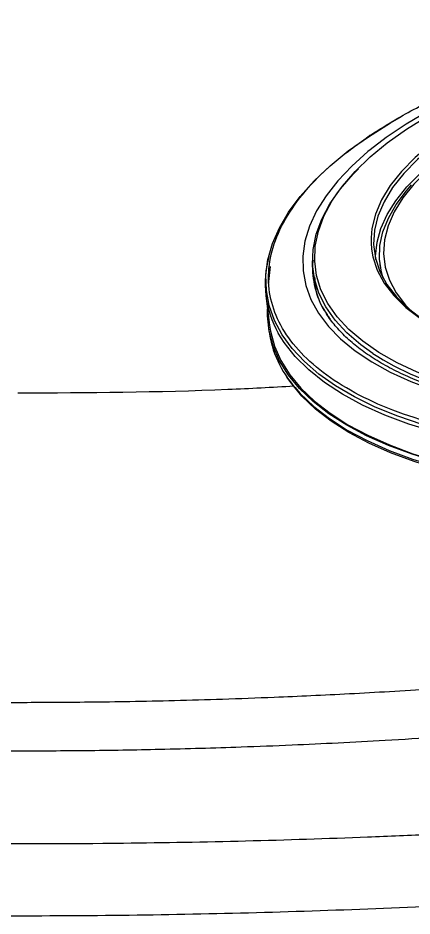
# Model space of a CAD drawing. Extents: x 943 to 1030, y 781 to 934.
# Drawn here: x 1009.5 to 1011.73, y 816.68 to 821.75 of the extents above; entities that cross this region are included whole.
import ezdxf

# ---------------------------------------------------------------- set-up
doc = ezdxf.new("R2010")
doc.units = 0
doc.header["$MEASUREMENT"] = 0
doc.layers.add('1', color=4, linetype='Continuous')

# ---------------------------------------------------------------- blocks, each defined once
blk = doc.blocks.new('AIRA')
at = {"layer": '1', "color": 3, "linetype": 'Continuous', "lineweight": 25}
for p, q in [((68.3661, 17.1987), (68.3686, 17.1789)), ((67.9881, 17.169), (67.9925, 17.1267)), ((67.7218, 17.02), (67.7424, 16.8535)), ((67.7346, 16.8525), (67.738, 16.8253))]:
    blk.add_line(p, q, dxfattribs=at)
at = {"layer": '1', "color": 3, "linetype": 'Continuous', "lineweight": 25, "flags": 128}
for points in [[(68.1266, 17.6013), (68.1544, 17.6388), (68.2264, 17.7222), (68.3111, 17.8041), (68.408, 17.8838), (68.5165, 17.961), (68.636, 18.0351)], [(71.7859, 18.4414), (71.6404, 18.4772), (71.4871, 18.5069), (71.3269, 18.5304), (71.1606, 18.5476), (70.9894, 18.5583), (70.814, 18.5624), (70.6357, 18.5601), (70.4554, 18.5511), (70.2742, 18.5357), (70.0931, 18.5139), (69.9133, 18.4858), (69.7357, 18.4516), (69.5614, 18.4116), (69.3914, 18.3658), (69.2268, 18.3146), (69.0684, 18.2584), (68.9172, 18.1973), (68.7741, 18.1319), (68.64, 18.0624), (68.5155, 17.9893), (68.4015, 17.913), (68.3117, 17.8447)], [(68.3016, 17.9186), (68.4262, 17.9966), (68.489, 18.0324)], [(67.7363, 17.2356), (67.7594, 17.3146), (67.7984, 17.4039), (67.8508, 17.493), (67.9164, 17.5814), (67.9946, 17.6686), (68.0853, 17.7542), (68.1878, 17.8377), (68.3016, 17.9186)], [(68.7582, 17.952), (68.6555, 17.878), (68.5653, 17.8014), (68.4881, 17.7227), (68.4247, 17.6425), (68.3755, 17.5614), (68.3409, 17.4801), (68.321, 17.3991), (68.3162, 17.3477)], [(68.7698, 17.9389), (68.6679, 17.8655), (68.5782, 17.7894), (68.5016, 17.7112), (68.4386, 17.6316), (68.3898, 17.551), (68.3553, 17.4702), (68.3356, 17.3898), (68.3308, 17.3103), (68.3409, 17.2324), (68.3659, 17.1566), (68.4055, 17.0836), (68.4594, 17.0138), (68.5272, 16.9479), (68.6085, 16.8863), (68.7026, 16.8295), (68.789, 16.7867)], [(68.3117, 17.8447), (68.2986, 17.8339), (68.2074, 17.7526), (68.1284, 17.6694), (68.0621, 17.5849), (68.009, 17.4996), (67.9692, 17.4139), (67.943, 17.3284), (67.9307, 17.2436), (67.9322, 17.1599), (67.9476, 17.0779), (67.9767, 16.9981), (68.0194, 16.9208), (68.0754, 16.8465), (68.1445, 16.7758), (68.2262, 16.709), (68.32, 16.6464), (68.4253, 16.5885), (68.5417, 16.5356), (68.6683, 16.488), (68.8045, 16.446)], [(68.3263, 16.6941), (68.2588, 16.742), (68.1796, 16.8097), (68.1135, 16.8813), (68.0608, 16.9564), (68.0218, 17.0345), (67.9968, 17.1151), (67.986, 17.1977), (67.9894, 17.2819), (68.007, 17.3671), (68.0386, 17.4528), (68.0842, 17.5384), (68.1434, 17.6235), (68.2158, 17.7074), (68.2454, 17.7376)], [(68.3429, 17.2241), (68.3425, 17.2444), (68.3502, 17.3219), (68.3718, 17.4002), (68.4074, 17.4788), (68.4566, 17.557), (68.5191, 17.6343), (68.5945, 17.7102), (68.635, 17.7459)], [(68.6346, 17.727), (68.5587, 17.6506), (68.4961, 17.5726), (68.4473, 17.4938), (68.4128, 17.4147), (68.3927, 17.3359), (68.3873, 17.258), (68.3965, 17.1816), (68.4204, 17.1073), (68.4586, 17.0356), (68.511, 16.9672), (68.5369, 16.9398)], [(68.3842, 17.1191), (68.3746, 17.1525), (68.3636, 17.2273), (68.3666, 17.3036), (68.3835, 17.3809), (68.4142, 17.4586), (68.4585, 17.5361), (68.5161, 17.613), (68.5458, 17.6467)], [(68.8373, 16.4979), (68.7026, 16.5401), (68.5777, 16.588), (68.4634, 16.6413), (68.3603, 16.6996), (68.2691, 16.7626), (68.1904, 16.8299), (68.1247, 16.9011), (68.0722, 16.9757), (68.0335, 17.0533), (68.0087, 17.1334), (67.9979, 17.2156), (68.0013, 17.2993), (68.0188, 17.3839), (68.0503, 17.4691), (68.0956, 17.5542), (68.1266, 17.6013)], [(68.3162, 17.3477), (68.3162, 17.319), (68.319, 17.283)], [(68.319, 17.283), (68.3263, 17.2406), (68.3515, 17.1643), (68.3913, 17.0907), (68.4456, 17.0205), (68.5139, 16.9541), (68.5958, 16.8921), (68.6905, 16.8349), (68.7974, 16.783), (68.9157, 16.7367), (69.0444, 16.6964)], [(68.6047, 16.293), (68.4672, 16.3395), (68.3394, 16.3914), (68.2222, 16.4485), (68.116, 16.5105), (68.0216, 16.577), (67.9394, 16.6477), (67.8699, 16.7221), (67.8134, 16.8), (67.7702, 16.8809), (67.7405, 16.9643), (67.7246, 17.0499), (67.7224, 17.1371), (67.734, 17.2255), (67.7363, 17.2356)], [(67.7456, 17.1861), (67.7373, 17.1006), (67.7372, 17.0899)], [(68.6911, 16.0805), (68.5481, 16.1244), (68.4146, 16.1739), (68.2913, 16.2288), (68.179, 16.2887), (68.0781, 16.3533), (67.9893, 16.4223), (67.9129, 16.4954), (67.8495, 16.572), (67.7993, 16.6519), (67.7627, 16.7345), (67.7397, 16.8195), (67.7306, 16.9064), (67.731, 16.9453)], [(67.7424, 16.8535), (67.7475, 16.8206), (67.7704, 16.7358), (67.8069, 16.6534), (67.857, 16.5738), (67.9202, 16.4974), (67.9963, 16.4246), (68.0849, 16.3558), (68.1854, 16.2913), (68.2975, 16.2316), (68.4203, 16.1769), (68.5534, 16.1276), (68.696, 16.0838)], [(68.6754, 16.2503), (68.5295, 16.2952), (68.3936, 16.3459), (68.2684, 16.4022), (68.1547, 16.4638), (68.053, 16.5302), (67.964, 16.6012), (67.8881, 16.6764), (67.8258, 16.7552), (67.792, 16.8095)], [(68.7018, 16.0391), (68.5593, 16.0829), (68.4262, 16.1323), (68.3033, 16.1869), (68.1913, 16.2466), (68.0908, 16.3111), (68.0022, 16.3799), (67.9261, 16.4527), (67.8629, 16.5291), (67.8412, 16.5608)], [(67.8871, 16.5011), (67.9163, 16.4681), (67.9926, 16.3951), (68.0815, 16.3261), (68.1823, 16.2615), (68.2947, 16.2016), (68.418, 16.1467), (68.5514, 16.0972), (68.6945, 16.0533)]]:
    blk.add_lwpolyline(points, dxfattribs=at)
at = {"layer": '1', "color": 3, "linetype": 'Continuous', "lineweight": 25}
for centre, radius, start, end in [((68.3173, 17.9108), 0.0175, 103.682, 148.9859), ((68.2874, 17.0901), 0.5694, 164.3492, 209.53), ((68.4886, 17.1843), 0.5032, 177.719, 209.5105), ((68.3583, 16.9142), 0.6266, 188.1538, 221.2433), ((69.2729, 18.1878), 1.7684, 237.6369, 255.5121)]:
    blk.add_arc(centre, radius, start, end, dxfattribs=at)
for points in [[(68.3132, 17.9278), (68.3872, 17.9741), (68.5354, 18.0666), (68.7971, 18.1909), (69.0822, 18.302), (69.389, 18.3969), (69.7113, 18.4744), (70.0438, 18.533), (70.3809, 18.5718), (70.7167, 18.59), (71.0456, 18.5876), (71.3615, 18.5639), (71.6612, 18.5212), (71.8407, 18.4764), (71.9304, 18.454)], [(68.6861, 16.2918), (68.6017, 16.3178), (68.433, 16.3698), (68.2194, 16.4699), (68.0395, 16.5841), (67.899, 16.7122), (67.7996, 16.8515), (67.7432, 16.9998), (67.7306, 17.1544), (67.7622, 17.3127), (67.8371, 17.4722), (67.955, 17.6297), (68.1107, 17.7835), (68.2457, 17.8797), (68.3132, 17.9278)]]:
    blk.add_open_spline(points, degree=3, dxfattribs=at)
for points, knots in [([(67.9913, 17.1479), (67.9881, 17.1652), (67.9836, 17.1895), (67.9891, 17.2147), (67.9907, 17.2219)], [0, 0, 0, 0, 0.711796, 1, 1, 1, 1]), ([(67.997, 17.1272), (67.9981, 17.1076), (68.0017, 17.0438), (68.0321, 16.9627), (68.0742, 16.9049), (68.0875, 16.8868)], [0, 0, 0, 0, 0.232322, 0.758743, 1, 1, 1, 1]), ([(68.827, 16.4562), (68.8043, 16.4627), (68.7387, 16.4816), (68.6363, 16.5165), (68.5233, 16.5624), (68.42, 16.6127), (68.3268, 16.667), (68.2442, 16.725), (68.1724, 16.7861), (68.1125, 16.8503), (68.071, 16.9043), (68.0538, 16.9374), (68.0485, 16.9477)], [0, 0, 0, 0, 0.058741, 0.170225, 0.281631, 0.392946, 0.504189, 0.61541, 0.726673, 0.83812, 0.949974, 1, 1, 1, 1]), ([(67.8814, 16.5087), (67.7568, 16.5018), (67.2372, 16.4732), (66.7166, 16.4711), (66.3208, 16.4695)], [0, 0, 0, 0, 0.239719, 1, 1, 1, 1]), ([(71.2708, 15.0656), (71.2217, 15.0588), (71.1082, 15.0431), (70.915, 15.0175), (70.6759, 14.9872), (70.3977, 14.9541), (70.0821, 14.9192), (69.7307, 14.8837), (69.3383, 14.8481), (68.9758, 14.8195), (68.6654, 14.798), (68.424, 14.783), (68.1973, 14.7704), (67.9799, 14.7596), (67.7407, 14.7492), (67.4833, 14.7398), (67.2117, 14.732), (66.9608, 14.7267), (66.7306, 14.7233), (66.5212, 14.7216), (66.2799, 14.7209), (65.9907, 14.7221), (65.6376, 14.727), (65.2572, 14.7362), (64.8495, 14.7505), (64.4147, 14.7709), (63.9496, 14.7986), (63.4578, 14.8346), (62.9644, 14.8777), (62.4977, 14.925), (62.0793, 14.9728), (61.7089, 15.019), (61.4783, 15.0506), (61.3708, 15.0654)], [0, 0, 0, 0, 0.014975, 0.034595, 0.058862, 0.087775, 0.119219, 0.154777, 0.194447, 0.238232, 0.264625, 0.288429, 0.311289, 0.333203, 0.354172, 0.383627, 0.41099, 0.436259, 0.459436, 0.480521, 0.499512, 0.532316, 0.567875, 0.606188, 0.647257, 0.691081, 0.73766, 0.78799, 0.840041, 0.887267, 0.929669, 0.967247, 1, 1, 1, 1]), ([(61.3334, 14.796), (61.3345, 14.7959), (61.3461, 14.7943), (61.3942, 14.7875), (61.4797, 14.7758), (61.5939, 14.7604), (61.7202, 14.7439), (61.8573, 14.7265), (62.0071, 14.7082), (62.1713, 14.6888), (62.3618, 14.6671), (62.5766, 14.6439), (62.8045, 14.6208), (63.0329, 14.5991), (63.2615, 14.5789), (63.4902, 14.5602), (63.6762, 14.5462), (63.7964, 14.5377), (63.8526, 14.5338), (63.8896, 14.5313), (63.9326, 14.5284), (63.9817, 14.5252), (64.0369, 14.5216), (64.1423, 14.515), (64.3113, 14.505), (64.5587, 14.492), (64.8511, 14.4787), (65.1294, 14.4686), (65.3751, 14.4615), (65.5741, 14.4568), (65.7681, 14.4533), (65.9573, 14.451), (66.1416, 14.4496), (66.3898, 14.449), (66.7165, 14.4508), (67.1362, 14.4577), (67.5249, 14.4689), (67.8605, 14.482), (68.1318, 14.4946), (68.4081, 14.5095), (68.7138, 14.5284), (69.0603, 14.553), (69.4331, 14.5833), (69.8143, 14.6184), (70.1906, 14.6571), (70.5636, 14.6994), (70.9363, 14.7454), (71.1842, 14.7793), (71.3082, 14.7963)], [0, 0, 0, 0, 0.000353, 0.003491, 0.014573, 0.026223, 0.038035, 0.052757, 0.067647, 0.083299, 0.102303, 0.125133, 0.148061, 0.17099, 0.193918, 0.216846, 0.239774, 0.249862, 0.252961, 0.256661, 0.260969, 0.265887, 0.271412, 0.277546, 0.297553, 0.322162, 0.351834, 0.385274, 0.40565, 0.425537, 0.444934, 0.463842, 0.48226, 0.500189, 0.538247, 0.58019, 0.626018, 0.654842, 0.680878, 0.707434, 0.737794, 0.772695, 0.811555, 0.84993, 0.887448, 0.924965, 0.962483, 1, 1, 1, 1]), ([(61.3334, 14.1805), (61.6429, 14.1491), (62.2479, 14.0878), (63.1813, 14.0195), (64.1119, 13.9693), (65.057, 13.9374), (65.9856, 13.9231), (67.067, 13.9258), (67.8978, 13.9464), (68.4777, 13.9701), (68.6582, 13.9781), (68.8386, 13.9869), (69.013, 13.996), (69.154, 14.0039), (69.2692, 14.0106), (69.3753, 14.0171), (69.5102, 14.0256), (69.6766, 14.0367), (69.8746, 14.0507), (70.0992, 14.0677), (70.3302, 14.0865), (70.5708, 14.1074), (70.7997, 14.1286), (71.0109, 14.1495), (71.1752, 14.1664), (71.2691, 14.1765), (71.3082, 14.1807)], [0, 0, 0, 0, 0.093405, 0.18257, 0.280958, 0.373176, 0.466431, 0.559749, 0.697816, 0.715901, 0.733983, 0.752061, 0.770134, 0.786396, 0.794452, 0.804797, 0.818315, 0.835007, 0.85487, 0.877903, 0.902633, 0.924464, 0.950413, 0.971651, 0.98818, 1, 1, 1, 1]), ([(61.2956, 13.7826), (61.7739, 13.7348), (62.7292, 13.6391), (64.1661, 13.5577), (65.6027, 13.516), (67.0402, 13.516), (68.4776, 13.5578), (69.9143, 13.6394), (70.8687, 13.735), (71.346, 13.7828)], [0, 0, 0, 0, 0.143201, 0.286028, 0.428672, 0.571371, 0.714236, 0.857093, 1, 1, 1, 1])]:
    blk.add_open_spline(points, degree=3, knots=knots, dxfattribs=at)

msp = doc.modelspace()

# ---------------------------------------------------------------- block references
at = {"layer": '1'}
msp.add_blockref('AIRA', (943.1775, 803.1658), dxfattribs=at)

doc.saveas('drawing.dxf')
